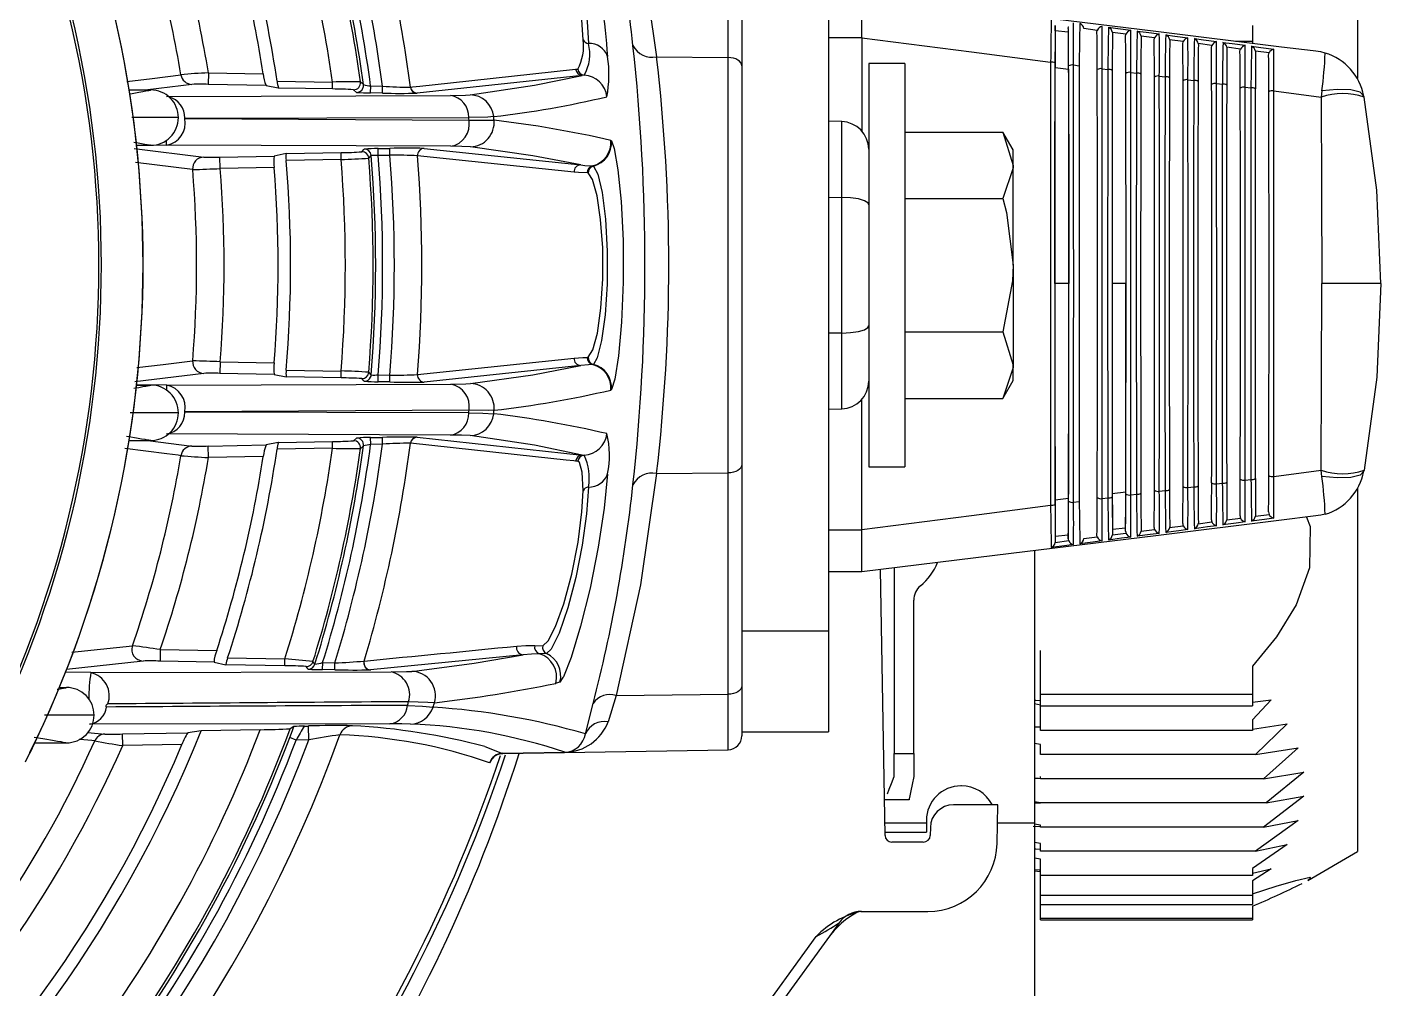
# Model space of a CAD drawing. Extents: x 6 to 134, y 1 to 99.
# Drawn here: x 130.998 to 133.932, y 43.72 to 45.806 of the extents above; entities that cross this region are included whole.
import ezdxf

# ---------------------------------------------------------------- set-up
doc = ezdxf.new("R2010")
doc.units = 0
doc.header["$MEASUREMENT"] = 0
doc.layers.add('OBJECT', color=7, linetype='CONTINUOUS')

msp = doc.modelspace()

# ---------------------------------------------------------------- linework, layer by layer
at = {"layer": 'OBJECT'}
for p, q in [((132.5466, 53.4695), (132.5466, 45.648)), ((132.7346, 53.4695), (132.7346, 44.4969)), ((133.8811, 46.5609), (133.8811, 45.6941)), ((132.5171, 45.7398), (132.5171, 46.2198)), ((133.226, 45.798), (133.226, 45.809)), ((133.2542, 45.7945), (133.226, 45.798)), ((133.2542, 45.8027), (133.2542, 45.7945)), ((133.317, 45.7986), (133.2879, 45.8024)), ((133.6533, 45.8094), (133.6533, 45.7747)), ((132.7346, 45.783), (132.8066, 45.783)), ((132.8066, 45.783), (132.8066, 45.7828)), ((132.8066, 45.7828), (132.8066, 45.5805)), ((133.3791, 45.7906), (133.3499, 45.7944)), ((133.4412, 45.7825), (133.4118, 45.7863)), ((133.5032, 45.7744), (133.4738, 45.7782)), ((133.5653, 45.7662), (133.5358, 45.7701)), ((133.6533, 45.7747), (133.6166, 45.7747)), ((133.6533, 45.7747), (133.6533, 45.7705)), ((132.3618, 45.7414), (132.5171, 45.7398)), ((132.5171, 44.8392), (132.5171, 45.7398)), ((133.6274, 45.758), (133.5977, 45.7619)), ((133.6895, 45.7498), (133.6597, 45.7537)), ((133.8109, 45.7495), (133.8017, 45.7518)), ((133.829, 45.7424), (133.829, 45.7424)), ((132.1865, 45.7143), (132.191, 45.7147)), ((132.8996, 45.727), (132.8216, 45.727)), ((132.8216, 45.727), (132.8216, 44.852)), ((132.8996, 45.727), (132.8996, 44.852)), ((133.2255, 45.7179), (133.2548, 45.7147)), ((133.2654, 45.7236), (133.2779, 45.722)), ((133.3274, 45.7156), (133.3399, 45.7139)), ((131.3551, 45.6816), (131.2592, 45.6695)), ((131.3908, 45.7065), (131.3904, 45.6815)), ((131.5156, 45.6793), (131.3904, 45.6815)), ((131.3908, 45.7065), (131.5096, 45.7044)), ((131.5395, 45.6886), (131.6598, 45.6865)), ((131.6595, 45.6716), (131.6598, 45.6865)), ((132.201, 45.7011), (131.843, 45.6625)), ((132.2049, 45.7016), (132.201, 45.7011)), ((133.3894, 45.7076), (133.4019, 45.7059)), ((133.4514, 45.6995), (133.4639, 45.6979)), ((133.5133, 45.6915), (133.5259, 45.6899)), ((133.5753, 45.6835), (133.588, 45.6819)), ((131.2192, 45.6695), (131.2655, 45.6695)), ((131.3002, 45.6554), (131.9153, 45.6578)), ((131.6595, 45.6716), (131.5429, 45.6736)), ((131.7117, 45.6642), (131.7052, 45.67)), ((131.7421, 45.6631), (131.7424, 45.6781)), ((131.7679, 45.6627), (131.7421, 45.6631)), ((131.7424, 45.6781), (131.7681, 45.6777)), ((131.7679, 45.6627), (131.7681, 45.6777)), ((133.6373, 45.6755), (133.65, 45.6739)), ((133.6993, 45.6675), (133.8023, 45.6542)), ((133.8036, 45.6674), (133.8023, 45.6542)), ((133.895, 45.6538), (133.8946, 45.6562)), ((132.5466, 45.648), (132.5466, 44.931)), ((131.3255, 45.6095), (131.2251, 45.6095)), ((131.3397, 45.6081), (131.9549, 45.6095)), ((131.3398, 45.6073), (131.9555, 45.6039)), ((132.7632, 45.6008), (132.7346, 45.6015)), ((132.7632, 45.4365), (132.7632, 45.6008)), ((132.8996, 45.5782), (133.1123, 45.5782)), ((133.1346, 45.5395), (133.1123, 45.5782)), ((133.1123, 45.5782), (133.1346, 45.506)), ((131.2302, 45.5425), (131.3809, 45.524)), ((131.2353, 45.5495), (131.2655, 45.5495)), ((131.3003, 45.5497), (131.2354, 45.5486)), ((131.9158, 45.5473), (131.3003, 45.5497)), ((131.5594, 45.5318), (131.6781, 45.5339)), ((131.6784, 45.5189), (131.6781, 45.5339)), ((131.7231, 45.5354), (131.7284, 45.5412)), ((131.7584, 45.5423), (131.7839, 45.5427)), ((131.7587, 45.5273), (131.7584, 45.5423)), ((131.7842, 45.5277), (131.7839, 45.5427)), ((131.8586, 45.5428), (132.1976, 45.5069)), ((132.263, 45.5602), (132.2643, 45.5592)), ((133.1346, 45.506), (133.1346, 45.5395)), ((131.3566, 45.4969), (131.2325, 45.5119)), ((131.4158, 45.524), (131.5335, 45.5261)), ((131.4162, 45.4991), (131.4158, 45.524)), ((131.5594, 45.5318), (131.5335, 45.5261)), ((131.6784, 45.5189), (131.5594, 45.5168)), ((131.7383, 45.5216), (131.7436, 45.5274)), ((131.7842, 45.5277), (131.7587, 45.5273)), ((132.1831, 45.491), (131.8441, 45.5267)), ((132.2232, 45.5051), (132.225, 45.5045)), ((133.1346, 45.2895), (133.1346, 45.506)), ((131.5334, 45.5011), (131.4162, 45.4991)), ((132.2138, 45.4892), (132.2119, 45.4896)), ((132.2149, 45.4875), (132.2138, 45.4892)), ((132.7346, 45.4367), (132.7632, 45.4365)), ((132.7632, 45.1425), (132.7632, 45.4365)), ((132.8996, 45.4338), (133.1123, 45.4338)), ((133.1346, 45.2895), (133.1346, 45.073)), ((133.2552, 45.2495), (133.225, 45.2495)), ((133.3791, 45.2495), (133.3491, 45.2495)), ((133.9316, 45.2495), (133.8033, 45.2495)), ((132.7632, 45.1425), (132.7346, 45.1423)), ((132.7632, 44.9783), (132.7632, 45.1425)), ((132.8996, 45.1452), (133.1123, 45.1452)), ((133.1123, 45.1452), (133.1346, 45.073)), ((131.4162, 45.08), (131.4158, 45.055)), ((131.4162, 45.08), (131.5334, 45.0779)), ((131.8441, 45.0523), (132.1831, 45.088)), ((132.1976, 45.0721), (131.8586, 45.0362)), ((132.2119, 45.0894), (132.2138, 45.0899)), ((132.225, 45.0745), (132.2232, 45.0739)), ((133.1346, 45.0395), (133.1346, 45.073)), ((131.3809, 45.055), (131.2312, 45.0367)), ((131.5335, 45.0529), (131.4158, 45.055)), ((131.5335, 45.0529), (131.5594, 45.0472)), ((131.5594, 45.0622), (131.6784, 45.0601)), ((131.6781, 45.0451), (131.5594, 45.0472)), ((131.6781, 45.0451), (131.6784, 45.0601)), ((131.7284, 45.0378), (131.7231, 45.0436)), ((131.7436, 45.0516), (131.7383, 45.0574)), ((131.7584, 45.0368), (131.7587, 45.0518)), ((131.7839, 45.0363), (131.7584, 45.0368)), ((131.7587, 45.0518), (131.7842, 45.0513)), ((131.7839, 45.0363), (131.7842, 45.0513)), ((133.1123, 45.0008), (133.1346, 45.0395)), ((131.2352, 45.0295), (131.2655, 45.0295)), ((131.3003, 45.0293), (131.2353, 45.0304)), ((131.3003, 45.0293), (131.9158, 45.0317)), ((132.2643, 45.0198), (132.263, 45.0188)), ((132.7346, 44.9775), (132.7632, 44.9783)), ((132.8066, 44.7162), (132.8066, 44.9985)), ((132.8996, 45.0008), (133.1123, 45.0008)), ((131.3255, 44.9695), (131.2211, 44.9695)), ((131.9549, 44.9695), (131.3397, 44.9709)), ((131.9555, 44.9752), (131.3398, 44.9717)), ((131.9153, 44.9212), (131.3002, 44.9236)), ((132.5466, 44.931), (132.5466, 44.4969)), ((131.219, 44.9095), (131.2655, 44.9095)), ((131.2592, 44.9095), (131.3551, 44.8974)), ((131.3904, 44.8975), (131.5156, 44.8997)), ((131.3908, 44.8725), (131.3904, 44.8975)), ((131.6598, 44.8925), (131.5395, 44.8904)), ((131.5429, 44.9054), (131.6595, 44.9075)), ((131.6598, 44.8925), (131.6595, 44.9075)), ((131.7052, 44.909), (131.7117, 44.9148)), ((131.7421, 44.9159), (131.7679, 44.9163)), ((131.7424, 44.9009), (131.7421, 44.9159)), ((131.7681, 44.9013), (131.7424, 44.9009)), ((131.7681, 44.9013), (131.7679, 44.9163)), ((131.843, 44.9165), (132.201, 44.8779)), ((131.5096, 44.8746), (131.3908, 44.8725)), ((132.191, 44.8643), (132.1865, 44.8648)), ((132.201, 44.8779), (132.2049, 44.8774)), ((132.3618, 44.8376), (132.5171, 44.8392)), ((132.5171, 44.3592), (132.5171, 44.8392)), ((132.8216, 44.852), (132.8996, 44.852)), ((133.6993, 44.8315), (133.8023, 44.8448)), ((133.8036, 44.8316), (133.8023, 44.8448)), ((133.895, 44.8452), (133.8946, 44.8428)), ((133.4514, 44.7995), (133.4639, 44.8011)), ((133.5133, 44.8075), (133.5259, 44.8091)), ((133.5753, 44.8155), (133.588, 44.8171)), ((133.6373, 44.8235), (133.65, 44.8251)), ((133.8811, 44.806), (133.8811, 44.0181)), ((133.2255, 44.7811), (133.2548, 44.7843)), ((133.2654, 44.7754), (133.2779, 44.7771)), ((133.3274, 44.7835), (133.3399, 44.7851)), ((133.3495, 44.7947), (133.3787, 44.7979)), ((133.3894, 44.7915), (133.4019, 44.7931)), ((133.5977, 44.7371), (133.6274, 44.741)), ((133.6597, 44.7453), (133.6895, 44.7492)), ((133.66, 44.7479), (133.6597, 44.7453)), ((133.8109, 44.7495), (133.8017, 44.7472)), ((133.829, 44.7566), (133.829, 44.7566)), ((132.7346, 44.7161), (132.8066, 44.7161)), ((132.8066, 44.7161), (132.8066, 44.7162)), ((133.3782, 44.7197), (133.35, 44.7162)), ((133.35, 44.7162), (133.35, 44.7063)), ((133.3782, 44.7127), (133.3782, 44.7197)), ((133.4118, 44.7127), (133.4412, 44.7165)), ((133.412, 44.7146), (133.4118, 44.7127)), ((133.4738, 44.7208), (133.5032, 44.7246)), ((133.474, 44.7228), (133.4738, 44.7208)), ((133.5358, 44.7289), (133.5653, 44.7328)), ((133.536, 44.7312), (133.5358, 44.7289)), ((133.598, 44.7395), (133.5977, 44.7371)), ((133.2259, 44.6886), (133.255, 44.6924)), ((133.226, 44.69), (133.2259, 44.6886)), ((133.2542, 44.7045), (133.226, 44.701)), ((133.226, 44.701), (133.226, 44.69)), ((133.2542, 44.6963), (133.2542, 44.7045)), ((133.2879, 44.6966), (133.317, 44.7004)), ((133.3499, 44.7046), (133.3791, 44.7084)), ((133.35, 44.7063), (133.3499, 44.7046)), ((133.0953, 44.6599), (132.8066, 44.6245)), ((133.1811, 44.6701), (133.1811, 44.0806)), ((132.8066, 44.6245), (132.7346, 44.6245)), ((132.8066, 44.6245), (132.8066, 44.6245)), ((132.8571, 44.0532), (132.8471, 44.6295)), ((132.8766, 44.6329), (132.8766, 44.2306)), ((132.9191, 44.2306), (132.9191, 44.5634)), ((132.5466, 44.4969), (132.7346, 44.4969)), ((132.5466, 44.4969), (132.5466, 44.2806)), ((132.7346, 44.4969), (132.7346, 44.2775)), ((131.2863, 44.4561), (131.2859, 44.4311)), ((131.2863, 44.4561), (131.409, 44.454)), ((132.0978, 44.465), (132.1153, 44.4646)), ((133.1936, 44.3585), (133.1936, 44.4543)), ((131.2492, 44.4313), (131.0832, 44.4129)), ((131.403, 44.4291), (131.2859, 44.4311)), ((131.403, 44.4291), (131.4288, 44.4234)), ((131.5562, 44.4212), (131.4288, 44.4234)), ((131.4324, 44.4384), (131.5565, 44.4362)), ((131.5562, 44.4212), (131.5565, 44.4362)), ((131.607, 44.4138), (131.6029, 44.4196)), ((131.6216, 44.4244), (131.6174, 44.4302)), ((131.6381, 44.4128), (131.6384, 44.4278)), ((131.6384, 44.4278), (131.6649, 44.4273)), ((131.6646, 44.4123), (131.6649, 44.4273)), ((131.7283, 44.4314), (131.7284, 44.4313)), ((132.073, 44.445), (131.7423, 44.4121)), ((133.6533, 44.4198), (133.6533, 44.3585)), ((131.1361, 44.4061), (131.0812, 44.407)), ((131.1361, 44.4061), (131.7866, 44.4079)), ((131.6646, 44.4123), (131.6381, 44.4128)), ((132.159, 44.3953), (132.1525, 44.3857)), ((131.0678, 44.3739), (131.0831, 44.3739)), ((132.2076, 44.2734), (132.2248, 44.3394)), ((132.2744, 44.3567), (132.2569, 44.2995)), ((132.2744, 44.3567), (132.5171, 44.3592)), ((132.5171, 44.239), (132.5171, 44.3592)), ((133.1936, 44.3357), (133.1811, 44.3382)), ((133.6533, 44.3585), (133.1936, 44.3585)), ((133.1936, 44.3344), (133.1936, 44.3585)), ((133.1936, 44.3344), (133.6533, 44.3344)), ((133.1936, 44.2807), (133.1936, 44.3344)), ((133.6533, 44.3585), (133.6533, 44.3344)), ((133.6935, 44.3475), (133.6533, 44.3037)), ((133.6533, 44.3418), (133.6935, 44.3475)), ((131.1431, 44.3139), (131.0359, 44.3139)), ((133.6533, 44.3037), (133.6533, 44.2807)), ((131.1295, 44.2763), (131.1665, 44.2729)), ((131.7841, 44.2951), (131.1333, 44.2946)), ((131.2046, 44.2731), (131.3461, 44.2756)), ((131.2051, 44.2481), (131.2046, 44.2731)), ((131.3748, 44.2802), (131.3461, 44.2756)), ((131.5032, 44.2824), (131.3748, 44.2802)), ((131.576, 44.2893), (131.568, 44.2844)), ((131.5986, 44.2903), (131.6078, 44.2904)), ((131.6083, 44.2604), (131.6078, 44.2904)), ((132.5466, 44.2806), (132.5466, 44.269)), ((132.5466, 44.2775), (132.7346, 44.2775)), ((133.1811, 44.2888), (133.1936, 44.2883)), ((133.6533, 44.2807), (133.1936, 44.2807)), ((133.6533, 44.2839), (133.7286, 44.2952)), ((133.7286, 44.2952), (133.6598, 44.2283)), ((131.0145, 44.2539), (131.0831, 44.2539)), ((131.3334, 44.2504), (131.2051, 44.2481)), ((131.5809, 44.2599), (131.5669, 44.2652)), ((131.6083, 44.2604), (131.5809, 44.2599)), ((131.9899, 44.246), (132.0279, 44.231)), ((133.1936, 44.2503), (133.1811, 44.2527)), ((133.1936, 44.2283), (133.1936, 44.2503)), ((133.6598, 44.2283), (133.7523, 44.2428)), ((133.7523, 44.2428), (133.6771, 44.176)), ((130.9941, 44.2125), (131.0041, 44.2326)), ((132.0061, 44.2211), (132, 44.2107)), ((132.0061, 44.2211), (132.0047, 44.2179)), ((132.0279, 44.231), (132.1633, 44.2334)), ((132.1633, 44.2333), (132.0279, 44.2309)), ((132.0279, 44.2309), (132.0291, 44.2328)), ((132.0279, 44.231), (132.0279, 44.2309)), ((132.0291, 44.2305), (132.5171, 44.239)), ((132.8766, 44.2306), (132.9191, 44.2306)), ((132.8766, 44.1806), (132.8766, 44.2306)), ((132.9191, 44.2306), (132.9191, 44.1806)), ((133.6598, 44.2283), (133.1936, 44.2283)), ((132, 44.2107), (132, 44.2107)), ((133.6771, 44.176), (133.7643, 44.1904)), ((133.7643, 44.1904), (133.6828, 44.1236)), ((133.0225, 44.1605), (133.0216, 44.1605)), ((133.1936, 44.176), (133.1936, 44.181)), ((133.6771, 44.176), (133.1936, 44.176)), ((132.909, 44.1306), (132.8566, 44.1306)), ((133.1936, 44.1236), (133.1811, 44.1259)), ((133.7643, 44.1381), (133.6771, 44.0713)), ((133.6828, 44.1236), (133.7643, 44.1381)), ((133.1012, 44.1195), (133.0053, 44.1195)), ((133.0997, 44.0359), (133.1012, 44.1195)), ((133.6828, 44.1236), (133.1936, 44.1236)), ((132.8567, 44.0806), (132.9466, 44.0806)), ((132.9466, 44.0855), (132.9466, 44.0605)), ((132.9553, 44.0704), (132.955, 44.0532)), ((133.1005, 44.0806), (133.1811, 44.0806)), ((133.1783, 44.073), (133.1936, 44.0724)), ((133.1811, 44.0806), (133.1811, 43.5395)), ((133.1936, 44.0756), (133.1811, 44.0779)), ((133.1936, 44.0713), (133.1936, 44.0756)), ((133.6771, 44.0713), (133.1936, 44.0713)), ((133.7523, 44.0857), (133.6598, 44.0189)), ((133.6771, 44.0713), (133.7523, 44.0857)), ((132.8566, 44.0605), (132.9466, 44.0605)), ((132.94, 44.0385), (132.8721, 44.0385)), ((133.1936, 44.0354), (133.1811, 44.0376)), ((133.1936, 44.0189), (133.1936, 44.0354)), ((133.6598, 44.0189), (133.1936, 44.0189)), ((133.7286, 44.0334), (133.6533, 43.9815)), ((133.6598, 44.0189), (133.7286, 44.0334)), ((133.7731, 43.9552), (133.8811, 44.0181)), ((133.1936, 44.0017), (133.1811, 44.0039)), ((133.1936, 43.9665), (133.1936, 44.0017)), ((133.6533, 43.9815), (133.6533, 43.9665)), ((133.6935, 43.981), (133.6533, 43.9544)), ((133.6533, 43.9715), (133.6935, 43.981)), ((133.1936, 43.9739), (133.1811, 43.976)), ((133.6533, 43.9665), (133.1936, 43.9665)), ((133.1936, 43.9229), (133.1936, 43.9665)), ((133.6533, 43.9544), (133.6533, 43.9229)), ((133.6533, 43.9229), (133.1936, 43.9229)), ((133.1936, 43.9032), (133.1936, 43.9229)), ((133.6533, 43.9229), (133.6533, 43.9032)), ((133.1936, 43.9032), (133.6533, 43.9032)), ((133.1936, 43.8733), (133.1936, 43.9032)), ((133.6533, 43.8999), (133.6533, 43.8733)), ((132.7575, 43.8638), (132.5516, 43.5803)), ((132.8048, 43.8885), (132.9498, 43.8885)), ((133.6533, 43.8733), (133.1936, 43.8733)), ((133.1936, 43.8704), (133.1936, 43.8733)), ((133.1936, 43.8704), (133.6533, 43.8704)), ((133.6533, 43.8733), (133.6533, 43.8704))]:
    msp.add_line(p, q, dxfattribs=at)
at = {"layer": 'OBJECT', "flags": 128}
for points in [[(132.2744, 46.2224), (132.3268, 45.9832), (132.3618, 45.7414)], [(132.1235, 46.1317), (132.1351, 46.1196), (132.1509, 46.086), (132.1694, 46.0322), (132.1876, 45.9632), (132.2023, 45.8883), (132.2114, 45.8182), (132.2145, 45.7705)], [(132.2028, 45.7784), (132.1996, 45.8324), (132.1913, 45.8947), (132.1783, 45.9597), (132.1616, 46.0212), (132.1433, 46.0722), (132.1264, 46.1049), (132.1153, 46.1144)], [(133.8017, 45.7518), (133.7846, 45.754), (133.7164, 45.7624), (133.4435, 45.7961), (133.0953, 45.8391)], [(133.2542, 45.8027), (133.2548, 45.8063), (133.255, 45.8067)], [(133.3162, 45.7945), (133.3169, 45.7981), (133.317, 45.7986)], [(133.3413, 45.8053), (133.3612, 45.8027), (133.3894, 45.799)], [(133.4033, 45.7972), (133.4232, 45.7946), (133.4514, 45.7909)], [(132.8066, 45.7828), (133.0446, 45.7521), (133.2159, 45.73)], [(133.3499, 45.7944), (133.3499, 45.7941), (133.35, 45.7927)], [(133.3782, 45.7863), (133.3789, 45.79), (133.3791, 45.7906)], [(133.4118, 45.7863), (133.4119, 45.7859), (133.412, 45.7844)], [(133.4402, 45.778), (133.4409, 45.7817), (133.4412, 45.7825)], [(133.4653, 45.7891), (133.4852, 45.7864), (133.5134, 45.7827)], [(133.4738, 45.7782), (133.4739, 45.7777), (133.474, 45.7762)], [(133.5022, 45.7697), (133.5029, 45.7735), (133.5032, 45.7744)], [(133.5273, 45.7809), (133.5472, 45.7783), (133.5754, 45.7745)], [(133.5358, 45.7701), (133.5359, 45.7695), (133.536, 45.7679)], [(133.5893, 45.7727), (133.6092, 45.77), (133.6374, 45.7663)], [(132.5466, 45.7218), (132.5461, 45.7253), (132.5444, 45.7286), (132.5417, 45.7317), (132.538, 45.7344), (132.5336, 45.7367), (132.5285, 45.7384), (132.5229, 45.7394), (132.5171, 45.7398)], [(133.5642, 45.7614), (133.5649, 45.7652), (133.5653, 45.7662)], [(133.5977, 45.7619), (133.5979, 45.7612), (133.598, 45.7595)], [(133.6262, 45.7529), (133.6269, 45.7568), (133.6274, 45.758)], [(133.6513, 45.7644), (133.6711, 45.7617), (133.6994, 45.758)], [(133.6597, 45.7537), (133.6599, 45.7528), (133.66, 45.7511)], [(133.6882, 45.7445), (133.6889, 45.7484), (133.6895, 45.7498)], [(131.8285, 45.6756), (131.8327, 45.6761), (131.8492, 45.6778), (131.9154, 45.685), (132.1865, 45.7143)], [(133.225, 45.2495), (133.2251, 45.4853), (133.2255, 45.7179)], [(133.2548, 45.7147), (133.2551, 45.434), (133.2552, 45.2495)], [(131.2137, 45.6877), (131.2686, 45.6946), (131.3311, 45.7025)], [(131.958, 45.6588), (132.0972, 45.6796), (132.201, 45.7011)], [(131.2198, 45.6611), (131.2256, 45.6621), (131.2397, 45.6645), (131.249, 45.6662), (131.255, 45.6673), (131.259, 45.668), (131.2615, 45.6685), (131.2631, 45.6688), (131.2642, 45.6691), (131.2648, 45.6692), (131.2652, 45.6693), (131.2655, 45.6694), (131.2656, 45.6694), (131.2657, 45.6694), (131.2657, 45.6695), (131.2657, 45.6695), (131.2657, 45.6695), (131.2657, 45.6695), (131.2657, 45.6695), (131.2657, 45.6695), (131.2656, 45.6695), (131.2656, 45.6695), (131.2656, 45.6695), (131.2656, 45.6695), (131.2656, 45.6695), (131.2656, 45.6695), (131.2655, 45.6695), (131.2655, 45.6695), (131.2655, 45.6695)], [(131.5156, 45.6793), (131.5416, 45.6739), (131.5429, 45.6736)], [(131.9153, 45.6578), (131.9477, 45.6583), (131.958, 45.6588)], [(133.8023, 45.6542), (133.803, 45.4542), (133.8033, 45.2495)], [(133.8946, 45.6562), (133.8869, 45.6644), (133.8666, 45.6697), (133.8367, 45.6706), (133.8036, 45.6674)], [(133.9316, 45.2495), (133.9224, 45.4525), (133.895, 45.6538)], [(132.009, 45.6116), (131.996, 45.6108), (131.9549, 45.6095)], [(131.9555, 45.6039), (131.9859, 45.6042), (132.0098, 45.6039)], [(131.2291, 45.5563), (131.2351, 45.5553), (131.2459, 45.5534), (131.253, 45.5521), (131.2577, 45.5512), (131.2607, 45.5507), (131.2626, 45.5503), (131.2638, 45.55), (131.2646, 45.5498), (131.2651, 45.5497), (131.2654, 45.5497), (131.2655, 45.5496), (131.2656, 45.5496), (131.2657, 45.5496), (131.2657, 45.5495), (131.2657, 45.5495), (131.2657, 45.5495), (131.2657, 45.5495), (131.2657, 45.5495), (131.2656, 45.5495), (131.2656, 45.5495), (131.2656, 45.5495), (131.2656, 45.5495), (131.2656, 45.5495), (131.2656, 45.5495), (131.2656, 45.5495), (131.2655, 45.5495), (131.2655, 45.5495)], [(131.3003, 45.5497), (131.3001, 45.5539), (131.3001, 45.5608)], [(131.9588, 45.5463), (131.9399, 45.547), (131.9158, 45.5473)], [(132.1976, 45.5069), (132.0938, 45.5269), (131.9588, 45.5463)], [(132.2643, 45.5592), (132.2702, 45.5427), (132.2781, 45.4965), (132.2851, 45.4275), (132.2894, 45.3434), (132.2898, 45.2529), (132.2861, 45.166), (132.2794, 45.0929), (132.2716, 45.0426), (132.2643, 45.0198)], [(132.1976, 45.5069), (132.2065, 45.506), (132.2232, 45.5051)], [(132.225, 45.5045), (132.2344, 45.4871), (132.2437, 45.4474), (132.2512, 45.3894), (132.2552, 45.3203), (132.2549, 45.2485), (132.2504, 45.1816), (132.2428, 45.1264), (132.2334, 45.0889), (132.225, 45.0745)], [(133.1346, 45.506), (133.1345, 45.5009), (133.1123, 45.4338)], [(132.2119, 45.4896), (132.1931, 45.4902), (132.1831, 45.491)], [(132.2138, 45.0899), (132.2239, 45.1057), (132.2337, 45.1424), (132.2414, 45.1962), (132.2454, 45.2603), (132.2452, 45.3269), (132.2407, 45.3889), (132.2329, 45.4402), (132.2232, 45.4753), (132.2149, 45.4875)], [(132.8216, 45.4206), (132.8216, 45.4207), (132.8201, 45.4244), (132.8125, 45.4293), (132.7995, 45.4331), (132.7825, 45.4356), (132.7632, 45.4365)], [(133.1123, 45.4338), (133.1202, 45.404), (133.1346, 45.2895)], [(133.1346, 45.2895), (133.1333, 45.2556), (133.1123, 45.1452)], [(133.225, 45.2495), (133.2251, 45.0137), (133.2255, 44.7811)], [(133.2548, 44.7843), (133.2551, 45.065), (133.2552, 45.2495)], [(133.3491, 45.2495), (133.3491, 45.0723), (133.3495, 44.7947)], [(133.3787, 44.7979), (133.3791, 45.0789), (133.3791, 45.2495)], [(133.8023, 44.8448), (133.803, 45.0448), (133.8033, 45.2495)], [(133.9316, 45.2495), (133.9224, 45.0465), (133.895, 44.8452)], [(132.7632, 45.1425), (132.7825, 45.1434), (132.7995, 45.1459), (132.8125, 45.1497), (132.8201, 45.1547), (132.8216, 45.1583), (132.8216, 45.1584)], [(131.2358, 45.0675), (131.2928, 45.0744), (131.3566, 45.0821)], [(131.9588, 45.0328), (132.0938, 45.0521), (132.1976, 45.0721)], [(132.1831, 45.088), (132.2019, 45.0893), (132.2119, 45.0894)], [(132.2232, 45.0739), (132.2144, 45.0736), (132.1976, 45.0721)], [(133.1346, 45.073), (133.1345, 45.0679), (133.1123, 45.0008)], [(131.7423, 45.0466), (131.7431, 45.0488), (131.7436, 45.0516)], [(131.2291, 45.0227), (131.2397, 45.0245), (131.249, 45.0262), (131.255, 45.0273), (131.259, 45.028), (131.2615, 45.0285), (131.2631, 45.0288), (131.2642, 45.0291), (131.2648, 45.0292), (131.2652, 45.0293), (131.2655, 45.0294), (131.2656, 45.0294), (131.2657, 45.0294), (131.2657, 45.0295), (131.2657, 45.0295), (131.2657, 45.0295), (131.2657, 45.0295), (131.2657, 45.0295), (131.2657, 45.0295), (131.2656, 45.0295), (131.2656, 45.0295), (131.2656, 45.0295), (131.2656, 45.0295), (131.2656, 45.0295), (131.2656, 45.0295), (131.2655, 45.0295), (131.2655, 45.0295), (131.2655, 45.0295)], [(131.9158, 45.0317), (131.9485, 45.0322), (131.9588, 45.0328)], [(131.9549, 44.9695), (131.9854, 44.9686), (132.009, 44.9674)], [(132.0098, 44.9751), (131.9968, 44.9748), (131.9555, 44.9752)], [(131.2136, 44.919), (131.2185, 44.9182), (131.2351, 44.9153), (131.2459, 44.9134), (131.253, 44.9121), (131.2577, 44.9112), (131.2607, 44.9107), (131.2626, 44.9103), (131.2638, 44.91), (131.2646, 44.9098), (131.2651, 44.9097), (131.2654, 44.9097), (131.2655, 44.9096), (131.2656, 44.9096), (131.2657, 44.9096), (131.2657, 44.9095), (131.2657, 44.9095), (131.2657, 44.9095), (131.2657, 44.9095), (131.2657, 44.9095), (131.2656, 44.9095), (131.2656, 44.9095), (131.2656, 44.9095), (131.2656, 44.9095), (131.2656, 44.9095), (131.2656, 44.9095), (131.2656, 44.9095), (131.2655, 44.9095), (131.2655, 44.9095)], [(131.958, 44.9202), (131.9394, 44.9209), (131.9153, 44.9212)], [(132.201, 44.8779), (132.0973, 44.8994), (131.958, 44.9202)], [(131.3311, 44.8765), (131.3251, 44.8773), (131.3009, 44.8803), (131.2095, 44.8919)], [(131.5429, 44.9054), (131.5416, 44.9051), (131.5156, 44.8997)], [(132.1865, 44.8648), (132.1824, 44.8652), (132.1658, 44.867), (132.0996, 44.8741), (131.8285, 44.9034)], [(132.2028, 44.8006), (132.2009, 44.8407), (132.1948, 44.8618), (132.191, 44.8643)], [(132.2559, 44.8368), (132.2482, 44.7628), (132.2352, 44.6779), (132.2177, 44.5896), (132.1971, 44.5068), (132.1767, 44.4393), (132.1602, 44.3971), (132.159, 44.3953)], [(132.3618, 44.8376), (132.3269, 44.5966), (132.2744, 44.3567)], [(132.5466, 44.8572), (132.5461, 44.8537), (132.5444, 44.8504), (132.5417, 44.8473), (132.538, 44.8446), (132.5336, 44.8423), (132.5285, 44.8407), (132.5229, 44.8396), (132.5171, 44.8392)], [(133.8946, 44.8428), (133.8869, 44.8346), (133.8666, 44.8293), (133.8367, 44.8284), (133.8036, 44.8316)], [(132.1153, 44.4646), (132.1272, 44.4752), (132.1429, 44.5058), (132.1609, 44.5555), (132.1783, 44.6196), (132.1921, 44.6893), (132.2003, 44.7546), (132.2028, 44.8006)], [(132.2145, 44.8085), (132.2103, 44.7501), (132.2009, 44.6827), (132.1869, 44.6127), (132.1693, 44.5465), (132.1505, 44.4919), (132.1337, 44.4572), (132.1235, 44.4473)], [(132.8066, 44.7162), (133.0446, 44.7469), (133.2159, 44.7691)], [(133.8017, 44.7472), (133.7846, 44.7451), (133.7164, 44.7366), (133.4435, 44.7029), (133.0953, 44.6599)], [(133.6994, 44.7411), (133.6796, 44.7384), (133.6513, 44.7346)], [(133.77, 44.7432), (133.7782, 44.7227), (133.777, 44.6336), (133.7481, 44.553), (133.7056, 44.4838), (133.6533, 44.4198)], [(133.5134, 44.7163), (133.4936, 44.7137), (133.4653, 44.71)], [(133.5754, 44.7245), (133.5556, 44.7219), (133.5273, 44.7181)], [(133.6374, 44.7328), (133.6176, 44.7301), (133.5893, 44.7264)], [(133.2654, 44.6839), (133.2456, 44.6813), (133.2173, 44.6777)], [(133.255, 44.6924), (133.2543, 44.6957), (133.2542, 44.6963)], [(133.3274, 44.6919), (133.3076, 44.6893), (133.2793, 44.6857)], [(133.317, 44.7004), (133.3163, 44.7038), (133.3162, 44.7045)], [(133.3894, 44.7), (133.3696, 44.6974), (133.3413, 44.6937)], [(133.4514, 44.7081), (133.4316, 44.7055), (133.4033, 44.7018)], [(131.0948, 44.4503), (131.1566, 44.4569), (131.2262, 44.4644)], [(132.0589, 44.4637), (132.0785, 44.465), (132.0978, 44.465)], [(132.1235, 44.4473), (132.1102, 44.447), (132.1079, 44.447)], [(131.8316, 44.4089), (131.9664, 44.4266), (132.073, 44.445)], [(132.1079, 44.447), (132.0906, 44.4465), (132.073, 44.445)], [(131.7866, 44.4079), (131.8202, 44.4083), (131.8316, 44.4089)], [(131.0631, 44.37), (131.0665, 44.3706), (131.0726, 44.3717), (131.0765, 44.3724), (131.079, 44.3729), (131.0807, 44.3732), (131.0817, 44.3734), (131.0824, 44.3736), (131.0828, 44.3737), (131.083, 44.3738), (131.0831, 44.3738), (131.0832, 44.3738), (131.0832, 44.3738), (131.0832, 44.3739), (131.0832, 44.3739), (131.0832, 44.3739), (131.0832, 44.3739), (131.0832, 44.3739), (131.0832, 44.3739), (131.0832, 44.3739), (131.0831, 44.3739), (131.0831, 44.3739), (131.0831, 44.3739), (131.0831, 44.3739), (131.0831, 44.3739), (131.0831, 44.3739), (131.0831, 44.3739)], [(132.1525, 44.3857), (132.1447, 44.3832), (132.1433, 44.3829)], [(132.5466, 44.3772), (132.5461, 44.3737), (132.5444, 44.3704), (132.5417, 44.3673), (132.538, 44.3646), (132.5336, 44.3623), (132.5285, 44.3607), (132.5229, 44.3596), (132.5171, 44.3592)], [(131.1729, 44.3382), (131.172, 44.338), (131.1704, 44.3371), (131.1696, 44.3363), (131.1689, 44.3353), (131.1686, 44.3345), (131.1684, 44.3337), (131.1685, 44.3329), (131.1687, 44.3323), (131.1692, 44.3318), (131.1701, 44.3316)], [(131.8221, 44.3352), (131.8544, 44.3332), (131.8775, 44.3312)], [(131.8805, 44.3408), (131.8663, 44.3411), (131.8246, 44.3431)], [(133.1811, 44.3464), (133.1839, 44.3462), (133.1936, 44.346)], [(131.5669, 44.2652), (131.5729, 44.281), (131.576, 44.2893)], [(131.8287, 44.2945), (131.8102, 44.295), (131.7841, 44.2951)], [(131.013, 44.2665), (131.0361, 44.2626), (131.0526, 44.2597), (131.0635, 44.2577), (131.0706, 44.2565), (131.0752, 44.2556), (131.0782, 44.255), (131.0801, 44.2547), (131.0814, 44.2544), (131.0821, 44.2542), (131.0826, 44.2541), (131.0829, 44.254), (131.0831, 44.254), (131.0832, 44.254), (131.0832, 44.2539), (131.0832, 44.2539), (131.0832, 44.2539), (131.0832, 44.2539), (131.0832, 44.2539), (131.0832, 44.2539), (131.0832, 44.2539), (131.0832, 44.2539), (131.0832, 44.2539), (131.0831, 44.2539), (131.0831, 44.2539), (131.0831, 44.2539), (131.0831, 44.2539), (131.0831, 44.2539), (131.0831, 44.2539)], [(131.1443, 44.2581), (131.1379, 44.2587), (131.1123, 44.2612), (131.1105, 44.2613)], [(132.862, 44.1431), (132.8659, 44.1532), (132.8709, 44.1658), (132.8766, 44.1806)], [(132.9191, 44.1806), (132.9157, 44.1636), (132.9128, 44.1497), (132.9107, 44.1392), (132.9094, 44.1327), (132.909, 44.1306)], [(133.1811, 44.1774), (133.1893, 44.177), (133.1936, 44.1769)], [(133.1811, 44.1241), (133.1865, 44.1238), (133.1936, 44.1236)], [(133.1811, 44.0242), (133.1841, 44.0239), (133.1936, 44.0237)], [(133.1811, 43.9791), (133.1907, 43.9785), (133.1936, 43.9784)], [(133.6533, 43.9262), (133.7043, 43.943), (133.7472, 43.9558), (133.7782, 43.9628), (133.777, 43.9575), (133.773, 43.9554)], [(132.5344, 43.5947), (132.5696, 43.6432), (132.708, 43.834)]]:
    msp.add_lwpolyline(points, dxfattribs=at)
at = {"layer": 'OBJECT'}
for centre, radius, start, end in [((128.8461, 45.29), 2.3128, 332.557, 27.443), ((128.8461, 45.29), 2.3074, 332.557, 27.443), ((128.8461, 45.29), 2.4031, 333.8964, 26.1036), ((128.8461, 45.29), 2.4032, 0, 26.1036), ((128.9735, 45.4048), 3.3567, 6.1733, 14.4008), ((130.7447, 45.6418), 1.5146, 3.8016, 20.9654), ((128.8466, 45.2895), 2.901, 7.876, 17.2309), ((128.8466, 45.2895), 2.9067, 7.7442, 17.3155), ((128.8466, 45.2895), 2.9217, 7.6436, 17.1539), ((128.8466, 45.2895), 2.9472, 7.5683, 17.0106), ((128.8466, 45.2895), 2.5781, 9.3077, 18.8592), ((128.8466, 45.2895), 2.6951, 8.8556, 18.0596), ((128.8466, 45.2895), 2.7223, 8.4312, 18.2199), ((128.8466, 45.2895), 2.841, 8.0335, 17.479), ((128.8466, 45.2895), 3.0068, 7.3777, 16.5831), ((128.8466, 45.2895), 3.0068, 7.3777, 16.5831), ((128.8466, 45.2895), 2.5186, 9.4377, 19.1243), ((115.113, 45.8303), 17.6936, 359.84672, 0.14318), ((138.4369, 45.6925), 5.2211, 178.5863, 179.5894), ((137.5937, 45.7337), 4.3684, 179.0119, 180.0772), ((140.102, 45.7129), 6.8765, 179.29052, 179.95808), ((128.6127, 45.7258), 4.6422, 359.9461, 0.9489), ((129.8554, 45.7694), 3.4103, 359.2291, 0.7678), ((138.7073, 45.682), 5.4296, 178.6137, 179.5781), ((133.2743, 45.8006), 0.0138, 7.7604, 68.377), ((133.3296, 45.7938), 0.0135, 99.5439, 158.8759), ((129.7854, 45.762), 3.5423, 359.249, 0.7297), ((138.9928, 45.6712), 5.6531, 178.641, 179.5669), ((133.336, 45.7923), 0.014, 8.568, 67.5891), ((133.3919, 45.7855), 0.0137, 100.3198, 158.1899), ((129.7125, 45.7545), 3.6772, 359.2678, 0.6929), ((139.2893, 45.6603), 5.8875, 178.66781, 179.556), ((133.3977, 45.784), 0.0144, 9.3707, 66.8052), ((132.1029, 45.7639), 0.1009, 330.8199, 8.2646), ((132.215, 45.7839), 0.0134, 204.0681, 267.815), ((132.1257, 45.7477), 0.0916, 329.8224, 14.4276), ((132.2153, 45.7272), 0.0433, 20.2315, 91.1563), ((127.0729, 45.7146), 6.1819, 0.00094, 0.74132), ((128.5578, 45.7175), 4.7591, 359.951, 0.9267), ((138.0654, 45.7162), 4.716, 179.0711, 180.0531), ((128.501, 45.7093), 4.8779, 359.9556, 0.9046), ((138.3083, 45.7075), 4.8969, 179.0995, 180.0422), ((128.4429, 45.701), 4.9979, 359.96, 0.8828), ((133.4541, 45.7771), 0.014, 101.1658, 157.4336), ((129.6371, 45.7471), 3.8145, 359.2852, 0.6572), ((139.5903, 45.6494), 6.1266, 178.69355, 179.54593), ((133.4594, 45.7756), 0.0147, 10.179, 66.0134), ((138.5579, 45.6987), 5.0845, 179.1273, 180.0319), ((128.3817, 45.6927), 5.1211, 359.9644, 0.8613), ((133.5164, 45.7687), 0.0143, 102.0356, 156.6533), ((129.5569, 45.7398), 3.9567, 359.3017, 0.6221), ((139.8998, 45.6383), 6.3741, 178.71859, 179.5364), ((133.521, 45.7672), 0.015, 11.0117, 65.1968), ((138.8111, 45.69), 5.2756, 179.1541, 180.0223), ((133.5787, 45.7602), 0.0146, 102.8738, 155.9048), ((129.4709, 45.7324), 4.1047, 359.3177, 0.5877), ((140.2153, 45.6272), 6.6275, 178.74276, 179.52752), ((133.5827, 45.7588), 0.0154, 11.8127, 64.4112), ((131.9912, 45.7036), 0.2675, 349.4728, 8.2885), ((127.9762, 45.2895), 4.3606, 353.7294, 6.2706), ((132.3517, 45.786), 0.0457, 206.2356, 282.7698), ((128.5313, 45.2895), 3.8571, 353.2711, 6.7289), ((128.3141, 45.6844), 5.2507, 359.9686, 0.8392), ((139.0687, 45.6812), 5.4713, 179.1805, 180.0136), ((128.2472, 45.6762), 5.3795, 359.9726, 0.8179), ((133.641, 45.7517), 0.015, 103.7392, 155.1285), ((129.3886, 45.7251), 4.249, 359.3316, 0.5552), ((140.5351, 45.6161), 6.8854, 178.76604, 179.51932), ((133.6443, 45.7503), 0.0157, 12.6087, 63.631), ((139.331, 45.6725), 5.6715, 179.2061, 180.0054), ((128.1755, 45.6679), 5.5133, 359.9767, 0.7965), ((133.7032, 45.7432), 0.0153, 104.5703, 154.3858), ((129.2981, 45.7178), 4.4015, 359.3454, 0.5228), ((132.8643, 45.7914), 0.9475, 352.4808, 357.4682), ((133.7765, 45.6345), 0.12, 10.4136, 73.3822), ((132.2014, 45.7161), 0.0149, 186.9989, 268.6154), ((132.2058, 45.7165), 0.0149, 186.9851, 266.5619), ((385.698, 45.2495), 252.4826, 179.89097, 180.10903), ((133.218, 45.7173), 0.0128, 54.9639, 99.4353), ((133.2628, 45.7092), 0.0146, 79.8682, 122.9841), ((-119.1366, 45.2495), 252.4024, 359.892388, 0.107612), ((385.5601, 45.2495), 252.2827, 179.892703, 180.107297), ((133.3248, 45.701), 0.0148, 79.9749, 122.5334), ((-118.8434, 45.2495), 252.1712, 359.894108, 0.105892), ((385.3921, 45.2495), 252.0527, 179.894425, 180.105575), ((133.342, 45.701), 0.0131, 55.8994, 99.2581), ((131.4713, 44.0537), 1.6548, 92.7882, 94.86), ((131.3557, 45.7065), 0.0249, 189.2358, 268.6975), ((131.3716, 45.1542), 0.5277, 87.9597, 91.785), ((131.5805, 45.708), 0.0709, 182.8789, 203.8412), ((131.5971, 45.6941), 0.0579, 185.3871, 200.7193), ((131.6994, 44.5208), 1.1665, 88.9744, 91.9469), ((131.7054, 45.685), 0.015, 269.0252, 7.851), ((126.1333, 39.4182), 8.3971, 48.23166, 48.29156), ((131.712, 45.6792), 0.015, 335.6487, 7.7215), ((131.7587, 45.8018), 0.1248, 255.203, 262.4842), ((132.202, 45.6492), 0.0525, 6.1133, 86.8309), ((133.3868, 45.6928), 0.015, 80.0857, 122.0765), ((-118.5918, 45.2495), 251.9816, 359.895849, 0.104151), ((385.229, 45.2495), 251.8275, 179.896153, 180.103847), ((133.404, 45.6928), 0.0133, 56.3727, 99.164), ((133.4488, 45.6846), 0.0152, 80.2005, 121.6139), ((-118.3111, 45.2495), 251.7628, 359.89758, 0.10242), ((384.7168, 45.2495), 251.2533, 179.897743, 180.102257), ((133.466, 45.6846), 0.0135, 56.8506, 99.0691), ((133.5108, 45.6764), 0.0154, 80.3171, 121.1493), ((-117.9557, 45.2495), 251.4694, 359.899286, 0.100714), ((384.9144, 45.2495), 251.3888, 179.899624, 180.100376), ((133.5281, 45.6765), 0.0136, 57.3297, 98.9737), ((133.5727, 45.6682), 0.0156, 80.4356, 120.6819), ((-117.6797, 45.2495), 251.2554, 359.901027, 0.098973), ((384.3549, 45.2495), 250.7674, 179.901207, 180.098793), ((133.5901, 45.6683), 0.0138, 57.8171, 98.8722), ((131.2656, 45.6095), 0.06, 359.9721, 90.0278), ((131.2916, 45.6086), 0.0482, 359.3552, 73.7483), ((131.6549, 44.8733), 0.7983, 86.3924, 89.6712), ((131.712, 45.6792), 0.015, 269.0253, 335.6502), ((131.7401, 46.0465), 0.3834, 265.757, 270.3051), ((131.7124, 45.6784), 0.0142, 278.2408, 337.8463), ((131.8086, 47.1693), 1.5072, 268.4516, 271.3079), ((131.8271, 46.5157), 0.8401, 265.9757, 270.0956), ((131.8433, 45.6775), 0.015, 187.2149, 268.7027), ((131.8295, 45.6679), 0.0078, 97.1673, 97.4551), ((131.8434, 45.6775), 0.0149, 187.1272, 268.6157), ((131.9079, 45.6113), 0.0471, 357.8394, 80.9476), ((131.9568, 45.6065), 0.0524, 5.6748, 88.6969), ((131.7662, 47.712), 2.1143, 276.5931, 283.3452), ((133.6347, 45.66), 0.0158, 80.554, 120.2117), ((-116.9962, 45.2495), 250.6339, 359.902613, 0.097387), ((384.5374, 45.2495), 250.8878, 179.903085, 180.096915), ((133.6521, 45.6601), 0.014, 58.3072, 98.7702), ((133.6967, 45.6517), 0.016, 80.6763, 119.7368), ((-117.0658, 45.2495), 250.7654, 359.904494, 0.095506), ((133.848, 45.5185), 0.1432, 70.8417, 108.6412), ((131.2656, 45.6095), 0.06, 269.9719, 0.0281), ((131.2912, 45.5983), 0.0495, 280.6002, 10.4822), ((131.3398, 45.6077), 0.000375, 106.4287, 268.1225), ((131.907, 45.5957), 0.0492, 280.3884, 9.5393), ((128.8466, 45.2895), 3.1248, 5.7738, 5.8783), ((131.9575, 45.5987), 0.0525, 271.3644, 5.6754), ((128.8466, 45.2895), 3.1787, 5.6762, 5.8165), ((131.7189, 43.1616), 2.4596, 77.2184, 83.2087), ((132.7616, 45.5408), 0.06, 0, 88.5), ((131.6812, 46.0969), 0.5631, 269.6896, 274.274), ((131.7234, 45.5204), 0.015, 4.6084, 90.9812), ((131.7613, 45.0243), 0.518, 90.3207, 93.6427), ((131.7286, 45.5262), 0.015, 4.7141, 90.9812), ((131.8235, 44.4226), 1.1208, 88.2055, 92.0247), ((131.859, 45.5279), 0.015, 91.3588, 184.5386), ((131.859, 45.5279), 0.015, 91.4651, 184.5742), ((132.2107, 45.5561), 0.0525, 283.7619, 4.4778), ((132.2118, 45.5555), 0.0527, 284.5221, 4.0618), ((131.3815, 45.499), 0.025, 91.3766, 184.7414), ((131.3968, 46.2965), 0.7727, 268.826, 271.4105), ((131.6225, 45.5133), 0.0899, 171.8477, 187.8255), ((131.5976, 45.5243), 0.0389, 168.9131, 191.1174), ((128.8466, 45.2895), 2.7223, 355.2106, 4.7894), ((131.6537, 46.7092), 1.1906, 271.1887, 274.0776), ((128.8466, 45.2895), 2.841, 355.3693, 4.6307), ((128.8466, 45.2895), 2.901, 355.4106, 4.5894), ((131.7497, 45.4133), 0.1144, 85.5036, 93.0572), ((128.8466, 45.2895), 2.9067, 355.3046, 4.6954), ((128.8466, 45.2895), 2.9217, 355.3325, 4.6675), ((131.7995, 44.6736), 0.8543, 87.0114, 91.0269), ((128.8466, 45.2895), 2.9472, 355.3642, 4.6358), ((128.8466, 45.2895), 3.0068, 355.4759, 4.5241), ((131.8446, 45.5194), 0.00728, 94.3556, 94.664), ((128.8466, 45.2895), 3.0068, 355.4759, 4.5241), ((132.198, 45.492), 0.015, 91.4559, 183.5257), ((132.2268, 45.4905), 0.015, 104.0858, 183.5496), ((132.229, 45.4899), 0.0151, 105.1709, 182.8183), ((131.3119, 47.5965), 2.1, 271.2204, 272.847), ((128.8466, 45.2895), 2.5186, 355.2757, 4.7243), ((128.8466, 45.2895), 2.5781, 355.3379, 4.6621), ((128.8466, 45.2895), 2.6951, 355.497, 4.503), ((128.8461, 45.29), 2.4032, 333.8964, 0), ((131.3815, 45.08), 0.025, 175.2586, 268.6234), ((131.3207, 43.2286), 1.8539, 87.045, 88.8876), ((131.5981, 45.0656), 0.0658, 169.214, 191.1128), ((132.198, 45.0871), 0.015, 176.4746, 268.5438), ((132.2268, 45.0885), 0.015, 176.4507, 255.9139), ((132.229, 45.0891), 0.0151, 177.1817, 254.8291), ((132.2107, 45.0229), 0.0525, 355.5222, 76.2381), ((132.2118, 45.0235), 0.0527, 355.9382, 75.478), ((131.3973, 44.5294), 0.5259, 87.983, 91.7805), ((131.6119, 45.0547), 0.0531, 171.8599, 188.1096), ((131.6738, 44.2679), 0.7773, 86.3578, 89.6784), ((131.653, 43.8548), 1.2056, 85.9403, 88.7934), ((131.7234, 45.0586), 0.015, 269.0191, 355.3913), ((131.7286, 45.0528), 0.015, 269.0181, 335.4497), ((131.7564, 45.4121), 0.3753, 265.7254, 270.311), ((131.7497, 45.1643), 0.1129, 266.894, 274.5452), ((131.8242, 46.5238), 1.488, 268.4465, 271.3231), ((131.7994, 45.9101), 0.8589, 268.984, 272.9777), ((131.859, 45.0511), 0.015, 175.4614, 268.6412), ((131.859, 45.0511), 0.015, 175.4258, 268.5349), ((131.8446, 45.0596), 0.00728, 265.336, 265.6444), ((132.7616, 45.0382), 0.06, 271.5, 0), ((131.2656, 44.9695), 0.06, 359.972, 90.028), ((131.6693, 45.0176), 0.3693, 178.1809, 179.9036), ((131.2912, 44.9807), 0.0495, 349.5178, 79.3998), ((131.907, 44.9833), 0.0492, 350.4607, 79.6116), ((131.9575, 44.9803), 0.0525, 354.3246, 88.6356), ((131.7412, 47.2882), 2.3287, 276.6228, 282.9502), ((131.2656, 44.9695), 0.06, 269.972, 0.028), ((131.2929, 44.9699), 0.0468, 278.9256, 1.2808), ((131.3398, 44.9713), 0.000377, 93.2108, 252.2388), ((131.9079, 44.9677), 0.0471, 279.0526, 2.1605), ((128.8466, 45.2895), 3.1248, 354.1217, 354.2262), ((131.9568, 44.9725), 0.0524, 271.3029, 354.3252), ((128.8466, 45.2895), 3.1787, 354.1835, 354.3238), ((131.7451, 42.7469), 2.2361, 76.8388, 83.2229), ((131.8078, 43.7972), 1.1198, 88.1979, 92.0426), ((132.202, 44.9298), 0.0525, 273.1693, 353.8866), ((132.0624, 44.8768), 0.1976, 348.335, 13.9037), ((131.3557, 44.8725), 0.0249, 91.3024, 170.7644), ((131.371, 45.6766), 0.7793, 268.8326, 271.4225), ((128.8466, 45.2895), 2.7223, 341.7801, 351.5688), ((131.6077, 44.8646), 0.0985, 159.1173, 174.1627), ((131.5813, 44.8886), 0.0419, 156.3071, 177.5864), ((128.8466, 45.2895), 2.841, 342.521, 351.9665), ((128.8466, 45.2895), 2.901, 342.7691, 352.124), ((128.8466, 45.2895), 2.9067, 342.6845, 352.2558), ((128.8466, 45.2895), 2.9217, 342.8461, 352.3564), ((131.6626, 45.4827), 0.5753, 269.693, 274.2433), ((131.6992, 46.0377), 1.1459, 268.0265, 271.0522), ((128.8466, 45.2895), 2.9472, 342.9894, 352.4317), ((131.7054, 44.894), 0.015, 352.1489, 90.9752), ((131.7452, 44.384), 0.5319, 90.3298, 93.608), ((131.712, 44.8998), 0.015, 352.2805, 90.9754), ((126.6233, 50.6117), 7.6613, 311.70503, 311.77068), ((131.7591, 44.7751), 0.1269, 97.5759, 104.7371), ((128.8466, 45.2895), 3.0068, 343.4169, 352.6223), ((128.8466, 45.2895), 3.0068, 343.4169, 352.6223), ((131.8266, 44.0777), 0.8258, 89.8687, 94.0602), ((131.8433, 44.9015), 0.015, 91.2977, 172.7845), ((131.8434, 44.9015), 0.0149, 91.3839, 172.873), ((131.8296, 44.9118), 0.00844, 262.5026, 262.7686), ((128.8466, 45.2895), 2.5186, 340.8757, 350.5623), ((128.8466, 45.2895), 2.5781, 341.1408, 350.6923), ((131.4852, 46.7331), 1.863, 265.2558, 267.0961), ((128.8466, 45.2895), 2.6951, 341.9404, 351.1444), ((132.2014, 44.8629), 0.0149, 91.3848, 173.0007), ((132.2058, 44.8625), 0.0149, 93.4374, 173.0155), ((132.0999, 44.8278), 0.1162, 350.4535, 25.2965), ((132.2153, 44.8518), 0.0433, 268.8437, 339.7683), ((132.3517, 44.793), 0.0457, 77.2302, 153.7643), ((127.8171, 44.8336), 5.8716, 359.22853, 359.99833), ((133.6967, 44.8473), 0.016, 240.2625, 279.3243), ((129.8799, 44.7819), 3.8197, 359.3875, 0.7442), ((133.848, 44.9805), 0.1432, 251.359, 289.1582), ((132.8643, 44.7077), 0.9475, 2.5318, 7.5192), ((133.7765, 44.8645), 0.12, 286.6179, 349.5864), ((132.215, 44.7951), 0.0134, 92.1851, 155.9316), ((128.9737, 45.1742), 3.3565, 345.599, 353.8269), ((128.3618, 44.7986), 5.079, 359.1245, 0.0326), ((133.4488, 44.8144), 0.0152, 238.3853, 279.7996), ((130.0682, 44.7521), 3.3835, 359.2554, 0.8022), ((133.466, 44.8144), 0.0135, 260.9303, 303.15), ((140.3762, 44.8617), 6.9125, 180.50253, 181.25799), ((138.4716, 44.7996), 4.9982, 179.9603, 180.8805), ((128.2322, 44.8074), 5.2706, 359.1515, 0.0229), ((133.5108, 44.8226), 0.0154, 238.8486, 279.6839), ((130.025, 44.7596), 3.4886, 359.2893, 0.7868), ((133.5281, 44.8226), 0.0136, 261.0274, 302.6683), ((140.7642, 44.8738), 7.2385, 180.51244, 181.23258), ((138.6593, 44.8079), 5.1239, 179.9648, 180.8587), ((128.0985, 44.8161), 5.4664, 359.1779, 0.0142), ((133.5727, 44.8308), 0.0156, 239.3175, 279.5654), ((129.9757, 44.767), 3.6, 359.3233, 0.7713), ((133.5901, 44.8307), 0.0138, 261.1279, 302.1819), ((141.1459, 44.8858), 7.5583, 180.5208, 181.20892), ((138.8457, 44.8162), 5.2482, 179.9687, 180.8372), ((127.959, 44.8248), 5.6678, 359.2036, 0.0059), ((133.6347, 44.8391), 0.0158, 239.788, 279.446), ((129.9299, 44.7745), 3.7078, 359.3555, 0.7577), ((133.6521, 44.8389), 0.014, 261.2289, 301.6928), ((141.5581, 44.8982), 7.9084, 180.5294, 181.18524), ((139.0399, 44.8245), 5.3804, 179.973, 180.8155), ((133.218, 44.7817), 0.0128, 260.5658, 305.0342), ((137.7497, 44.7666), 4.5243, 179.9411, 180.9697), ((140.102, 44.7861), 6.8765, 180.04191, 180.70948), ((127.0729, 44.7844), 6.1818, 359.25867, 359.99907), ((128.7179, 44.7724), 4.537, 359.0394, 0.0655), ((133.2628, 44.7898), 0.0146, 237.0149, 280.1332), ((130.1826, 44.7296), 3.0832, 359.1506, 0.8525), ((139.2882, 44.8262), 6.0105, 180.46847, 181.33973), ((128.6061, 44.7811), 4.7108, 359.0683, 0.054), ((133.3248, 44.798), 0.0148, 237.4675, 280.0241), ((130.1454, 44.7371), 3.1823, 359.1866, 0.8347), ((133.342, 44.798), 0.0131, 260.7433, 304.1005), ((139.6413, 44.8379), 6.3016, 180.48072, 181.31131), ((138.1053, 44.7831), 4.7559, 179.951, 180.9248), ((140.6831, 44.8014), 7.3336, 180.05238, 180.66569), ((127.2171, 44.7969), 6.1616, 359.28179, 0.00905), ((128.4848, 44.7899), 4.8941, 359.097, 0.0428), ((133.3868, 44.8062), 0.015, 237.9251, 279.9127), ((130.1083, 44.7446), 3.2815, 359.2212, 0.8181), ((133.404, 44.8062), 0.0133, 260.8355, 303.627), ((140.0033, 44.8498), 6.6017, 180.49204, 181.28415), ((138.2904, 44.7914), 4.879, 179.9561, 180.9023), ((138.9535, 44.8147), 5.7379, 180.45576, 181.36856), ((133.6379, 44.746), 0.0116, 179.8254, 205.5828), ((133.6407, 44.747), 0.0146, 204.2567, 256.8758), ((133.6441, 44.7489), 0.016, 296.8443, 346.9163), ((133.7, 44.7545), 0.0118, 179.7956, 206.307), ((133.703, 44.7556), 0.0149, 204.9862, 256.0572), ((115.113, 44.6687), 17.6936, 359.85682, 0.15328), ((133.3894, 44.7127), 0.0111, 179.9018, 202.672), ((133.3975, 44.7151), 0.0145, 293.5865, 350.2383), ((133.4515, 44.721), 0.0113, 179.8947, 203.3944), ((133.4539, 44.7217), 0.0138, 202.0042, 259.3964), ((133.4592, 44.7235), 0.0149, 294.4013, 349.4063), ((133.5136, 44.7293), 0.0114, 179.8825, 204.1178), ((133.5162, 44.7301), 0.014, 202.7525, 258.559), ((133.5208, 44.7319), 0.0152, 295.2121, 348.579), ((133.5758, 44.7376), 0.0115, 179.8441, 204.8615), ((133.5784, 44.7385), 0.0143, 203.4962, 257.7259), ((133.5825, 44.7404), 0.0156, 296.027, 347.7492), ((133.2124, 44.6903), 0.0136, 291.1751, 352.7071), ((133.2673, 44.6968), 0.0131, 199.8776, 261.7925), ((133.2741, 44.6986), 0.0139, 291.9839, 351.8788), ((133.3295, 44.705), 0.0133, 200.5059, 261.0743), ((133.3358, 44.7068), 0.0142, 292.7861, 351.057), ((133.3917, 44.7133), 0.0135, 201.2544, 260.2356), ((132.8566, 44.6895), 0.1225, 309.1069, 338.5159), ((132.9591, 44.5634), 0.04, 129.1069, 180), ((131.2499, 44.4563), 0.025, 161.0723, 268.4988), ((130.9839, 42.4708), 2.0082, 81.3391, 83.0712), ((131.4672, 44.4268), 0.0643, 154.993, 177.9748), ((115.5972, 211.1634), 167.5106, 275.526122, 275.639708), ((132.0734, 44.46), 0.015, 165.7124, 268.4367), ((132.1124, 44.4614), 0.015, 165.811, 252.6804), ((132.1298, 44.461), 0.015, 165.9488, 245.0892), ((132.1017, 44.3994), 0.0526, 344.8981, 65.5339), ((131.266, 43.8727), 0.5588, 87.9554, 91.719), ((131.4804, 44.4189), 0.0518, 157.9113, 174.9539), ((131.5522, 43.6166), 0.8046, 86.3905, 89.7144), ((131.4644, 43.194), 1.2455, 82.9435, 85.762), ((131.6031, 44.4346), 0.015, 269.0143, 342.7547), ((131.6073, 44.4288), 0.015, 269.0143, 342.67), ((131.5983, 44.5822), 0.1595, 278.4175, 284.5628), ((131.6301, 45.4722), 1.0455, 271.9075, 275.3926), ((131.7427, 44.4271), 0.015, 163.5683, 268.547), ((131.7428, 44.4271), 0.015, 163.5906, 268.4102), ((132.0926, 44.3967), 0.0526, 344.7378, 73.0541), ((131.441, 44.3549), 0.3092, 170.4747, 181.2269), ((131.1241, 44.3556), 0.0519, 340.3626, 76.5936), ((131.6356, 44.7966), 0.3839, 265.7306, 270.3733), ((131.7077, 46.0332), 1.6214, 268.4769, 271.2238), ((131.7757, 44.3579), 0.0512, 343.094, 77.6074), ((131.8303, 44.3564), 0.0525, 342.7989, 88.5417), ((131.0831, 44.3139), 0.06, 359.972, 90.028), ((131.5596, 47.1881), 2.8653, 276.4297, 281.7543), ((131.1274, 44.3373), 0.0431, 277.8373, 352.3665), ((132.9254, -213.5364), 257.8739, 90.245138, 90.390008), ((135.2547, -454.3074), 498.6623, 90.394121, 90.468999), ((131.7779, 44.339), 0.0443, 278.0541, 355.0191), ((128.8466, 45.2895), 3.1248, 342.2171, 342.3692), ((131.8275, 44.3467), 0.0523, 271.2397, 342.7674), ((128.8466, 45.2895), 3.1787, 342.4546, 342.636), ((131.777, 42.786), 1.5485, 73.856, 86.282), ((132.2608, 44.3157), 0.0431, 71.679, 146.7533), ((131.0831, 44.3139), 0.06, 269.972, 0.028), ((128.8466, 45.2895), 2.841, 306.0134, 339.2386), ((128.8466, 45.2895), 2.901, 305.4751, 339.7287), ((128.8466, 45.2895), 2.7223, 308.6592, 338.2371), ((131.167, 44.2481), 0.0248, 91.2344, 156.2559), ((131.1793, 45.3379), 1.0651, 269.3118, 271.3628), ((131.4429, 44.211), 0.1164, 146.275, 160.2123), ((131.4926, 45.6924), 1.41, 270.4307, 273.065), ((131.6348, 43.1338), 1.157, 91.7912, 92.915), ((132.1464, 43.9497), 0.645, 148.1327, 151.2518), ((131.6648, 42.5856), 1.7058, 88.7122, 91.9168), ((131.7038, 44.2611), 0.0299, 91.2273, 160.5297), ((131.627, 42.8677), 1.4253, 75.2482, 86.9363), ((131.7862, 43.1154), 1.1799, 71.3634, 87.9389), ((132.1612, 44.3355), 0.1022, 271.1513, 339.4113), ((132.1612, 44.2802), 0.0469, 272.5141, 351.7186), ((132.249, 44.2549), 0.0454, 79.9347, 155.855), ((128.8466, 45.2895), 3.0068, 273.8025, 340.2009), ((128.8466, 45.2895), 2.9472, 273.9337, 339.5632), ((128.8466, 45.2895), 2.9067, 305.3048, 339.3669), ((128.8466, 45.2895), 2.9217, 305.3048, 339.3669), ((128.8466, 45.2895), 2.6951, 309.3168, 337.3213), ((128.8466, 45.2895), 2.5781, 312.4315, 336.1759), ((128.8466, 45.2895), 2.5186, 314.2236, 335.8244), ((131.4908, 46.1858), 1.9587, 259.8112, 261.6124), ((131.7911, 43.3199), 0.9581, 96.9182, 100.9966), ((131.6411, 43.1831), 1.0885, 70.7494, 88.1821), ((132.5166, 44.269), 0.03, 271, 0), ((128.8466, 45.2895), 3.36, 324.0898, 341.585), ((128.8466, 45.2895), 3.35, 324.4956, 341.4994), ((128.8466, 45.2495), 3.375, 326.7599, 342.437), ((132.0284, 44.201), 0.03, 91.0246, 161.1089), ((132.0284, 44.2009), 0.03, 91.0057, 161.0106), ((132.0268, 44.2042), 0.026, 85.7197, 147.4758), ((132.1666, 44.2333), 0.00333, 179.3431, 180.6569), ((133.0216, 44.0855), 0.075, 90, 180), ((133.0225, 44.0855), 0.075, 27.3835, 90), ((133.0053, 44.0695), 0.05, 89.9999, 178.9999), ((132.8721, 44.0535), 0.015, 180.9992, 270.0006), ((132.94, 44.0535), 0.015, 270.0001, 359.0001), ((132.9498, 44.0385), 0.15, 270, 359), ((132.9494, 45.5808), 1.8223, 292.7227, 296.4405), ((132.8481, 43.6986), 0.1948, 102.8468, 135.9637), ((132.4279, 44.3552), 0.5917, 298.2585, 303.8521), ((132.8946, 43.7122), 0.2, 118.3653, 144), ((132.806, 43.8285), 0.06, 90, 144)]:
    msp.add_arc(centre, radius, start, end, dxfattribs=at)
for centre, major_axis, start_param, end_param in [((133.2442, 45.2495), (0, 2.2176), 1.353401, 1.788192), ((133.236, 45.2495), (0, 2.217), 4.497874, 4.926904), ((133.298, 45.2495), (0, 2.2137), 4.501238, 4.923539), ((133.3682, 45.2495), (0, 2.2111), 1.360135, 1.781458), ((133.36, 45.2495), (0, 2.2105), 4.504611, 4.920167), ((133.4302, 45.2495), (0, 2.2078), 1.363514, 1.778079), ((133.422, 45.2495), (0, 2.2072), 4.507992, 4.916786), ((133.4922, 45.2495), (0, 2.2046), 1.366901, 1.774692), ((133.484, 45.2495), (0, 2.204), 4.511381, 4.913397), ((133.5542, 45.2495), (0, 2.2013), 1.370296, 1.771297), ((133.546, 45.2495), (0, 2.2007), 4.514778, 4.91), ((133.6162, 45.2495), (0, 2.1981), 1.373699, 1.767893), ((133.608, 45.2495), (0, 2.1975), 4.518183, 4.906595), ((133.6782, 45.2495), (0, 2.1948), 1.377111, 1.764481), ((133.67, 45.2495), (0, 2.1942), 4.521597, 4.903181)]:
    msp.add_ellipse(centre, major_axis=major_axis, ratio=0.008727, start_param=start_param, end_param=end_param, dxfattribs=at)

doc.saveas('drawing.dxf')
